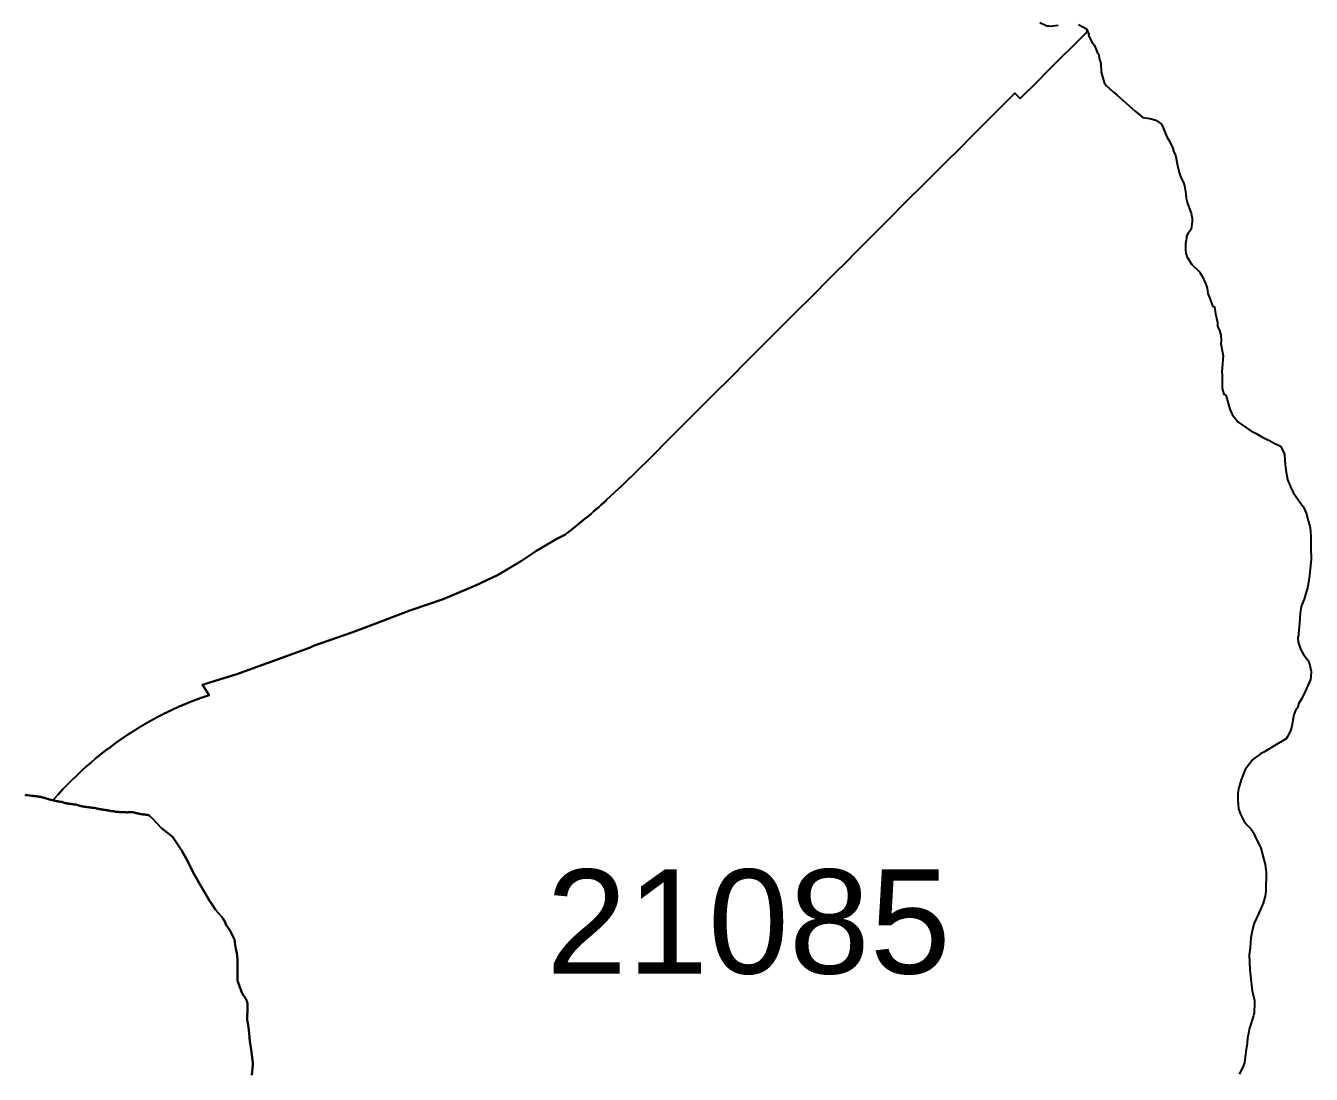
# Model space of a CAD drawing. Header units: inches. Extents: x 1341578 to 1502124, y 557203 to 748561.
# Drawn here: x 1483654 to 1490238, y 634702 to 640071 of the extents above; entities that cross this region are included whole.
import ezdxf
from ezdxf.enums import TextEntityAlignment as Align

# ---------------------------------------------------------------- set-up
doc = ezdxf.new("R2010")
doc.units = ezdxf.units.IN
doc.header["$MEASUREMENT"] = 0
doc.layers.add('Zipcode', color=7, linetype='Continuous')
doc.layers.add('ZipcodeAnno', color=7, linetype='Continuous')
doc.styles.add('Arial', font='arial.ttf')

msp = doc.modelspace()

# ---------------------------------------------------------------- linework, layer by layer
at = {"layer": 'Zipcode'}
for points in [[(1488847.4, 640086.9), (1488884.1, 640070.1), (1488892.8, 640069.7), (1488893, 640069.6), (1488893.4, 640069.4), (1488893.9, 640069.4), (1488899.9, 640069), (1488941.1, 640074.2)], [(1489045.3, 640076.4), (1489087.7, 640054.4), (1489092.9, 640042.4), (1489083.4, 640032.9), (1488886.3, 639836.2), (1488835.3, 639785.2), (1488748, 639697.6), (1488720.5, 639726.2), (1488671.4, 639676.9), (1488569.6, 639574.8), (1488502.9, 639507.8), (1488429.1, 639434.4), (1488376.1, 639381.7), (1488366.5, 639372.1), (1488331.7, 639337.4), (1488305.9, 639311.5), (1488248.5, 639254.2), (1488167.6, 639173.4), (1488068.4, 639073.7), (1487993.9, 638999.3), (1487913.3, 638918.8), (1487846.9, 638852.2), (1487808.5, 638813.8), (1487789.5, 638794.7), (1487735.3, 638740.3), (1487717.6, 638722.6), (1487671.1, 638676.3), (1487610.9, 638616.1), (1487587.9, 638593.3), (1487562.8, 638568.3), (1487497.9, 638503.3), (1487487.3, 638492.6), (1487412.7, 638417.9), (1487399.1, 638404.3), (1487343.9, 638349.3), (1487266.6, 638271.8), (1487255.1, 638260.2), (1487192, 638197.4), (1487123.9, 638128.9), (1487105.7, 638110.7), (1487057.9, 638062.8), (1486938.4, 637943.6), (1486868.8, 637874.1), (1486851.6, 637857), (1486787.3, 637793.2), (1486712, 637720.1), (1486629.2, 637642.7), (1486627.5, 637641), (1486623.3, 637637.3), (1486614.6, 637629.4), (1486601.7, 637617.9), (1486588.8, 637606.4), (1486575.8, 637594.9), (1486562.7, 637583.6), (1486549.6, 637572.3), (1486539.5, 637563.8), (1486529.4, 637555.4), (1486519.4, 637547), (1486509.2, 637538.6), (1486499.1, 637530.3), (1486488.9, 637522), (1486479.9, 637514.8), (1486471.1, 637507.7), (1486462.1, 637500.6), (1486453.2, 637493.5), (1486435.2, 637479.5), (1486426.1, 637472.5), (1486418, 637466.3), (1486374.2, 637444.4), (1486267, 637380.5), (1486259.5, 637375.4), (1486187.8, 637326.8), (1486070.3, 637257.8), (1485957.9, 637204.2), (1485791.9, 637135.1), (1485717.7, 637109.6), (1485620.8, 637076.4), (1485447.1, 637009.9), (1485324.6, 636963.9), (1485127.7, 636896.5), (1485118.4, 636891.4), (1485108.5, 636886), (1485046.7, 636863.6), (1484735.2, 636751), (1484625, 636716.4), (1484560, 636695.9), (1484593.9, 636643.9), (1484558.7, 636631.5), (1484556.9, 636630.9), (1484555.5, 636630.4), (1484554.2, 636629.9), (1484552.4, 636629.3), (1484551.1, 636628.8), (1484549.8, 636628.3), (1484548.4, 636627.9), (1484547.1, 636627.4), (1484545.8, 636626.9), (1484544.4, 636626.4), (1484543.1, 636625.9), (1484541.8, 636625.5), (1484540, 636624.8), (1484538.2, 636624.2), (1484536.9, 636623.7), (1484535.6, 636623.2), (1484534.2, 636622.7), (1484532.9, 636622.2), (1484531.1, 636621.5), (1484529.4, 636620.9), (1484528, 636620.4), (1484526.7, 636619.9), (1484524.9, 636619.2), (1484523.2, 636618.6), (1484521.8, 636618.1), (1484520.5, 636617.6), (1484519.2, 636617.1), (1484517.9, 636616.6), (1484516.1, 636615.9), (1484514.3, 636615.2), (1484512.6, 636614.5), (1484510.8, 636613.8), (1484509.1, 636613.2), (1484507.3, 636612.5), (1484505.5, 636611.8), (1484504.2, 636611.3), (1484502.9, 636610.8), (1484501.6, 636610.2), (1484500.3, 636609.7), (1484498.9, 636609.2), (1484497.6, 636608.7), (1484496.3, 636608.2), (1484495, 636607.6), (1484493.2, 636606.9), (1484491.5, 636606.2), (1484489.7, 636605.5), (1484488.4, 636605), (1484487.1, 636604.5), (1484485.8, 636604), (1484484.5, 636603.4), (1484483.2, 636602.9), (1484481.9, 636602.4), (1484480.5, 636601.8), (1484479.2, 636601.3), (1484477.9, 636600.7), (1484476.6, 636600.2), (1484475.3, 636599.7), (1484474, 636599.1), (1484472.2, 636598.4), (1484470.5, 636597.7), (1484468.8, 636597), (1484467, 636596.2), (1484465.3, 636595.5), (1484463.5, 636594.8), (1484462.2, 636594.2), (1484460.9, 636593.7), (1484459.6, 636593.1), (1484458.3, 636592.6), (1484456.6, 636591.8), (1484454.8, 636591.1), (1484453.1, 636590.3), (1484451.8, 636589.8), (1484450.5, 636589.2), (1484448.8, 636588.5), (1484447, 636587.7), (1484445.3, 636587), (1484443.6, 636586.2), (1484442.3, 636585.6), (1484441, 636585.1), (1484439.2, 636584.3), (1484437.5, 636583.6), (1484435.8, 636582.8), (1484434.5, 636582.2), (1484433.2, 636581.6), (1484431.5, 636580.9), (1484429.8, 636580.1), (1484428.5, 636579.5), (1484427.2, 636578.9), (1484425.4, 636578.2), (1484424.2, 636577.6), (1484422.9, 636577), (1484421.1, 636576.2), (1484419.9, 636575.6), (1484418.6, 636575.1), (1484416.8, 636574.3), (1484415.1, 636573.5), (1484413.4, 636572.7), (1484411.7, 636571.9), (1484410, 636571.1), (1484408.3, 636570.3), (1484407, 636569.7), (1484405.7, 636569.1), (1484404, 636568.3), (1484402.7, 636567.7), (1484401.4, 636567.1), (1484400.1, 636566.5), (1484398.9, 636565.9), (1484397.6, 636565.3), (1484396.3, 636564.7), (1484394.6, 636563.9), (1484392.9, 636563.1), (1484391.6, 636562.5), (1484390.3, 636561.9), (1484388.6, 636561.1), (1484386.9, 636560.2), (1484385.2, 636559.4), (1484383.9, 636558.8), (1484382.7, 636558.2), (1484381.4, 636557.6), (1484380.1, 636556.9), (1484378.4, 636556.1), (1484376.7, 636555.3), (1484375, 636554.5), (1484373.3, 636553.6), (1484372.1, 636553), (1484370.8, 636552.4), (1484369.1, 636551.5), (1484367.8, 636550.9), (1484366.6, 636550.3), (1484364.9, 636549.4), (1484363.2, 636548.6), (1484361.5, 636547.7), (1484360.2, 636547.1), (1484359, 636546.5), (1484357.3, 636545.6), (1484355.6, 636544.8), (1484353.9, 636543.9), (1484352.6, 636543.3), (1484351.4, 636542.6), (1484349.7, 636541.8), (1484348, 636540.9), (1484346.8, 636540.3), (1484345.5, 636539.6), (1484344.2, 636539), (1484343, 636538.3), (1484341.3, 636537.5), (1484339.6, 636536.6), (1484338, 636535.7), (1484336.3, 636534.8), (1484334.6, 636534), (1484332.9, 636533.1), (1484331.3, 636532.2), (1484329.6, 636531.3), (1484327.9, 636530.4), (1484326.3, 636529.6), (1484324.6, 636528.7), (1484322.9, 636527.8), (1484321.3, 636526.9), (1484319.6, 636526), (1484317.9, 636525.1), (1484316.3, 636524.2), (1484315, 636523.5), (1484313.8, 636522.9), (1484312.1, 636522), (1484310.5, 636521.1), (1484308.8, 636520.1), (1484307.1, 636519.2), (1484305.5, 636518.3), (1484304.2, 636517.7), (1484303, 636517), (1484301.8, 636516.3), (1484300.5, 636515.6), (1484298.9, 636514.7), (1484297.2, 636513.8), (1484296, 636513.1), (1484294.8, 636512.4), (1484293.1, 636511.5), (1484291.9, 636510.8), (1484290.6, 636510.1), (1484289, 636509.1), (1484287.3, 636508.2), (1484286.1, 636507.5), (1484284.9, 636506.8), (1484283.2, 636505.9), (1484282, 636505.2), (1484280.8, 636504.5), (1484279.5, 636503.8), (1484278.3, 636503.1), (1484277.1, 636502.4), (1484275.9, 636501.7), (1484274.6, 636501), (1484273.4, 636500.3), (1484271.8, 636499.3), (1484270.1, 636498.4), (1484268.9, 636497.6), (1484267.7, 636496.9), (1484266.1, 636496), (1484264.4, 636495), (1484262.8, 636494.1), (1484261.2, 636493.1), (1484259.5, 636492.2), (1484258.3, 636491.4), (1484257.1, 636490.7), (1484255.5, 636489.8), (1484253.9, 636488.8), (1484252.2, 636487.8), (1484251, 636487.1), (1484249.8, 636486.4), (1484248.2, 636485.4), (1484247, 636484.7), (1484246.3, 636484.3), (1484245.4, 636483.7), (1484244.1, 636483), (1484242.5, 636482), (1484241.3, 636481.2), (1484240.1, 636480.5), (1484238.5, 636479.5), (1484237.3, 636478.8), (1484236.1, 636478), (1484234.9, 636477.3), (1484233.7, 636476.6), (1484232.1, 636475.6), (1484230.4, 636474.6), (1484228.8, 636473.6), (1484227.2, 636472.6), (1484226, 636471.8), (1484224.8, 636471.1), (1484223.6, 636470.3), (1484222.4, 636469.6), (1484220.8, 636468.6), (1484219.6, 636467.8), (1484218.4, 636467.1), (1484217.2, 636466.3), (1484216, 636465.6), (1484214.8, 636464.8), (1484213.6, 636464.1), (1484212, 636463), (1484210.9, 636462.3), (1484209.7, 636461.5), (1484208.5, 636460.8), (1484207.3, 636460), (1484205.7, 636459), (1484204.1, 636458), (1484202.5, 636456.9), (1484200.9, 636455.9), (1484199.3, 636454.9), (1484198.1, 636454.1), (1484197, 636453.3), (1484195.8, 636452.6), (1484194.6, 636451.8), (1484193.4, 636451), (1484192.2, 636450.2), (1484190.6, 636449.2), (1484189.1, 636448.2), (1484186.4, 636446.4), (1484143, 636417.3), (1484116.3, 636398.6), (1484089.8, 636379.2), (1484063.5, 636359.4), (1484037.7, 636339.1), (1484012.2, 636318.4), (1483987.1, 636297.2), (1483962.3, 636275.6), (1483937.9, 636253.6), (1483913.9, 636231.1), (1483890.3, 636208.3), (1483867.1, 636185), (1483844.4, 636161.3), (1483822, 636137.2), (1483800.1, 636112.8), (1483793.3, 636105), (1483790, 636105.7), (1483785.8, 636106.7), (1483781.9, 636107.6), (1483778.3, 636108.5), (1483775.1, 636109.4), (1483772.1, 636110.3), (1483771.6, 636110.4), (1483769.3, 636111.1), (1483766.7, 636112), (1483764.2, 636112.9), (1483761.7, 636113.8), (1483759.1, 636114.6), (1483756.5, 636115.5), (1483753.7, 636116.3), (1483750.8, 636117.1), (1483747.5, 636118), (1483744.1, 636118.8), (1483741, 636119.5), (1483740.5, 636119.6), (1483737, 636120.4), (1483736.8, 636120.5), (1483733.1, 636121.3), (1483729.4, 636122.1), (1483725.9, 636122.8), (1483722.6, 636123.5), (1483719.5, 636124.1), (1483716.8, 636124.6), (1483714.5, 636125), (1483712.9, 636125.3), (1483711.6, 636125.5), (1483710.6, 636125.7), (1483709.6, 636125.8), (1483708.5, 636125.9), (1483707.2, 636126), (1483705.9, 636126.1), (1483705.3, 636126.1), (1483702.9, 636126.4), (1483699.6, 636126.7), (1483695.8, 636127.2), (1483695.4, 636127.2), (1483690.2, 636127.9), (1483684.3, 636128.6), (1483677.9, 636129.3), (1483675.6, 636129.6), (1483671.3, 636130.1), (1483664.7, 636130.9), (1483658.2, 636131.6), (1483656.2, 636131.8), (1483652.2, 636132.3)], [(1484811.8, 634696.9), (1484817.2, 634750), (1484817, 634758.5), (1484810.9, 634818), (1484801.8, 634872.3), (1484796.6, 634929.5), (1484791.7, 634964.2), (1484789.2, 634980.1), (1484789.3, 635045.4), (1484789.4, 635046.6), (1484789.6, 635047.8), (1484789.7, 635049), (1484789.9, 635050.2), (1484790, 635051.5), (1484790.2, 635052.6), (1484790.3, 635053.8), (1484790.4, 635054.9), (1484790.5, 635055.9), (1484790.6, 635056.8), (1484790.6, 635057.6), (1484790.6, 635058.2), (1484790.6, 635058.8), (1484790.6, 635059.4), (1484790.6, 635059.6), (1484790.6, 635059.9), (1484790.6, 635060.3), (1484790.5, 635060.8), (1484790.5, 635061.3), (1484790.4, 635061.9), (1484790.3, 635062.5), (1484790.2, 635063.2), (1484790.1, 635063.9), (1484790, 635064.6), (1484789.9, 635065.4), (1484789.8, 635066.1), (1484789.6, 635066.9), (1484789.5, 635067.7), (1484789.3, 635068.5), (1484789.1, 635069.3), (1484788.9, 635070), (1484788.7, 635070.8), (1484788.4, 635071.6), (1484788.3, 635072), (1484788.2, 635072.4), (1484787.9, 635073.2), (1484787.6, 635074), (1484787.3, 635074.8), (1484787, 635075.6), (1484786.6, 635076.4), (1484786.3, 635077.2), (1484786, 635078), (1484785.7, 635078.8), (1484785.5, 635079.5), (1484785.2, 635080.3), (1484785, 635081), (1484784.8, 635081.7), (1484784.5, 635082.4), (1484784.2, 635083.2), (1484783.8, 635084.1), (1484783.3, 635085), (1484782.9, 635085.8), (1484782.8, 635086), (1484782.1, 635087.2), (1484781.4, 635088.5), (1484780.5, 635089.9), (1484779.6, 635091.4), (1484778.7, 635092.9), (1484777.7, 635094.4), (1484776.7, 635095.8), (1484776.6, 635096.1), (1484775.8, 635097.2), (1484774.9, 635098.5), (1484774.1, 635099.7), (1484773.3, 635100.7), (1484772.6, 635101.6), (1484771.9, 635102.5), (1484771.7, 635102.7), (1484771.2, 635103.3), (1484770.6, 635104), (1484769.9, 635104.7), (1484769.2, 635105.4), (1484768.8, 635106), (1484768.6, 635106.1), (1484767.9, 635106.9), (1484767.3, 635107.6), (1484760.2, 635125.2), (1484756.4, 635135), (1484755.9, 635136.1), (1484751.4, 635147.3), (1484747.4, 635158.9), (1484741.5, 635175.6), (1484741.4, 635175.9), (1484739.2, 635186.8), (1484739.2, 635191.3), (1484739.2, 635191.3), (1484738.9, 635236.7), (1484739.1, 635291.7), (1484735.6, 635324), (1484732.3, 635336.4), (1484729.4, 635353.4), (1484723, 635391.6), (1484698.9, 635439.6), (1484680, 635469.9), (1484676.2, 635481.3), (1484664.8, 635498.4), (1484656.7, 635510.6), (1484627.1, 635543.8), (1484601.7, 635582), (1484599.2, 635584.8), (1484565.4, 635643.6), (1484521.1, 635720.5), (1484475.7, 635806.4), (1484452.2, 635849.1), (1484447.9, 635854), (1484411.8, 635911.2), (1484407.3, 635916.6), (1484395.2, 635926.5), (1484350.5, 635962.8), (1484348, 635963.9), (1484304.7, 636009.4), (1484288.9, 636026), (1484288.3, 636026.3), (1484287.8, 636026.6), (1484287.2, 636026.9), (1484286.6, 636027.2), (1484286.1, 636027.5), (1484285.5, 636027.7), (1484284.9, 636028), (1484284.3, 636028.3), (1484283.7, 636028.6), (1484283, 636028.8), (1484282.3, 636029.1), (1484281.6, 636029.3), (1484281, 636029.5), (1484280.3, 636029.7), (1484279.6, 636030), (1484278.9, 636030.2), (1484278, 636030.4), (1484277.1, 636030.6), (1484276, 636030.8), (1484274.8, 636030.9), (1484273.4, 636031.1), (1484271.9, 636031.2), (1484270.3, 636031.4), (1484268.6, 636031.5), (1484266.8, 636031.6), (1484265, 636031.7), (1484263.1, 636031.9), (1484261.1, 636032), (1484259.2, 636032.2), (1484257.4, 636032.4), (1484255.4, 636032.7), (1484253.4, 636032.9), (1484251.2, 636033.3), (1484249.1, 636033.6), (1484246.9, 636033.9), (1484244.8, 636034.3), (1484242.7, 636034.7), (1484240.8, 636035), (1484239, 636035.3), (1484237.4, 636035.6), (1484236.1, 636035.9), (1484235.1, 636036.1), (1484234.3, 636036.3), (1484233.6, 636036.4), (1484233, 636036.6), (1484232.4, 636036.8), (1484231.6, 636037), (1484230.6, 636037.3), (1484229.3, 636037.6), (1484227.6, 636038), (1484225.5, 636038.5), (1484222.9, 636039.1), (1484219.9, 636039.8), (1484216.8, 636040.6), (1484213.6, 636041.3), (1484210.3, 636042.1), (1484207.2, 636042.8), (1484204.3, 636043.4), (1484201.6, 636043.9), (1484199.5, 636044.3), (1484197.7, 636044.6), (1484196.3, 636044.8), (1484195.2, 636044.9), (1484194.2, 636045), (1484193.4, 636045), (1484192.6, 636044.9), (1484191.9, 636044.9), (1484191.1, 636044.8), (1484190.3, 636044.7), (1484189.2, 636044.6), (1484188.1, 636044.6), (1484187, 636044.4), (1484185.9, 636044.3), (1484184.7, 636044.1), (1484183.6, 636043.9), (1484182.3, 636043.7), (1484181, 636043.6), (1484179.6, 636043.4), (1484178.1, 636043.3), (1484176.4, 636043.3), (1484174.5, 636043.3), (1484172.4, 636043.3), (1484170.2, 636043.4), (1484167.8, 636043.5), (1484165.4, 636043.6), (1484162.9, 636043.7), (1484160.5, 636043.8), (1484158.1, 636043.9), (1484155.7, 636044), (1484153.6, 636044.1), (1484151.5, 636044.2), (1484149.6, 636044.2), (1484147.9, 636044.2), (1484146.1, 636044.2), (1484144.4, 636044.2), (1484142.6, 636044.2), (1484140.7, 636044.2), (1484138.7, 636044.3), (1484136.6, 636044.4), (1484134.2, 636044.6), (1484131.6, 636044.8), (1484128.8, 636045.1), (1484125.9, 636045.4), (1484122.8, 636045.8), (1484119.7, 636046.2), (1484116.5, 636046.7), (1484113.2, 636047.1), (1484109.8, 636047.6), (1484106.5, 636048.1), (1484103.2, 636048.6), (1484099.8, 636049.1), (1484096.3, 636049.6), (1484092.8, 636050.2), (1484089.2, 636050.8), (1484085.6, 636051.4), (1484082, 636052), (1484078.3, 636052.6), (1484074.7, 636053.2), (1484071.1, 636053.8), (1484067.5, 636054.4), (1484064, 636055), (1484060.3, 636055.5), (1484056.6, 636056.1), (1484052.9, 636056.7), (1484049.3, 636057.2), (1484045.6, 636057.8), (1484042.1, 636058.4), (1484038.7, 636058.9), (1484035.5, 636059.5), (1484032.4, 636060.1), (1484029.6, 636060.7), (1484026.9, 636061.3), (1484024.3, 636061.9), (1484021.9, 636062.6), (1484019.5, 636063.2), (1484017.3, 636063.8), (1484015, 636064.4), (1484014.4, 636064.5), (1484012.9, 636064.9), (1484010.7, 636065.4), (1484008.5, 636065.8), (1484006.4, 636066.2), (1484006.3, 636066.2), (1484004.3, 636066.4), (1484002.2, 636066.6), (1484000.1, 636066.8), (1483998.1, 636066.9), (1483996.2, 636067), (1483994.3, 636067.1), (1483992.4, 636067.2), (1483990.6, 636067.4), (1483988.8, 636067.6), (1483987.1, 636067.8), (1483985.6, 636068), (1483984.1, 636068.2), (1483982.7, 636068.4), (1483981.4, 636068.7), (1483980, 636068.9), (1483978.6, 636069.2), (1483978.1, 636069.2), (1483977.1, 636069.4), (1483975.5, 636069.6), (1483973.8, 636069.9), (1483971.9, 636070.1), (1483970, 636070.3), (1483968, 636070.5), (1483965.9, 636070.7), (1483963.8, 636071), (1483961.6, 636071.2), (1483959.4, 636071.4), (1483957.1, 636071.7), (1483954.9, 636072), (1483952.6, 636072.4), (1483950.2, 636072.8), (1483947.7, 636073.3), (1483945, 636073.8), (1483942.4, 636074.4), (1483939.7, 636074.9), (1483937.9, 636075.3), (1483937.1, 636075.5), (1483934.5, 636076.1), (1483932.1, 636076.7), (1483929.8, 636077.3), (1483927.7, 636077.8), (1483925.8, 636078.4), (1483924.1, 636079), (1483922.6, 636079.6), (1483921.1, 636080.2), (1483919.7, 636080.8), (1483918.4, 636081.4), (1483917.1, 636081.9), (1483915.8, 636082.4), (1483914.5, 636082.9), (1483913.1, 636083.2), (1483911.7, 636083.5), (1483910.3, 636083.7), (1483908.8, 636083.8), (1483907.4, 636083.9), (1483906, 636084), (1483904.6, 636084), (1483903.2, 636084), (1483901.8, 636084.1), (1483900.4, 636084.1), (1483899.1, 636084.3), (1483897.8, 636084.4), (1483896.7, 636084.6), (1483895.6, 636084.8), (1483894.5, 636084.9), (1483893.5, 636085.1), (1483892.4, 636085.3), (1483891.1, 636085.6), (1483889.7, 636085.8), (1483888.2, 636086), (1483886.3, 636086.3), (1483884.2, 636086.6), (1483881.7, 636086.9), (1483879, 636087.3), (1483876.1, 636087.6), (1483873.1, 636088), (1483870.2, 636088.4), (1483867.3, 636088.8), (1483864.6, 636089.2), (1483862.2, 636089.5), (1483860.1, 636089.9), (1483858.3, 636090.2), (1483856.7, 636090.5), (1483855.3, 636090.9), (1483854.1, 636091.2), (1483853, 636091.5), (1483852, 636091.8), (1483851.1, 636092.1), (1483850.2, 636092.4), (1483849.3, 636092.7), (1483848.4, 636093.1), (1483847.6, 636093.4), (1483846.8, 636093.8), (1483846.1, 636094.2), (1483845.4, 636094.6), (1483844.8, 636095), (1483844.2, 636095.4), (1483843.7, 636095.8), (1483843, 636096.2), (1483842.4, 636096.5), (1483841.7, 636096.7), (1483841, 636096.9), (1483840.3, 636097), (1483839.6, 636097.1), (1483839, 636097.1), (1483838.3, 636097.1), (1483837.5, 636097.1), (1483836.7, 636097.1), (1483835.8, 636097.2), (1483834.8, 636097.2), (1483833.7, 636097.4), (1483832.5, 636097.5), (1483831.4, 636097.6), (1483830.3, 636097.8), (1483829.1, 636097.9), (1483827.7, 636098.1), (1483826.3, 636098.3), (1483824.6, 636098.6), (1483822.7, 636098.9), (1483820.4, 636099.3), (1483817.9, 636099.8), (1483814.8, 636100.5), (1483811.3, 636101.2), (1483807.3, 636102), (1483803.2, 636102.9), (1483798.8, 636103.8), (1483794.4, 636104.8), (1483793.3, 636105), (1483800.1, 636112.8), (1483822, 636137.2), (1483844.4, 636161.3), (1483867.1, 636185), (1483890.3, 636208.3), (1483913.9, 636231.1), (1483937.9, 636253.6), (1483962.3, 636275.6), (1483987.1, 636297.2), (1484012.2, 636318.4), (1484037.7, 636339.1), (1484063.5, 636359.4), (1484089.8, 636379.2), (1484116.3, 636398.6), (1484143, 636417.3), (1484186.4, 636446.4), (1484189.1, 636448.2), (1484190.6, 636449.2), (1484192.2, 636450.2), (1484193.4, 636451), (1484194.6, 636451.8), (1484195.8, 636452.6), (1484197, 636453.3), (1484198.1, 636454.1), (1484199.3, 636454.9), (1484200.9, 636455.9), (1484202.5, 636456.9), (1484204.1, 636458), (1484205.7, 636459), (1484207.3, 636460), (1484208.5, 636460.8), (1484209.7, 636461.5), (1484210.9, 636462.3), (1484212, 636463), (1484213.6, 636464.1), (1484214.8, 636464.8), (1484216, 636465.6), (1484217.2, 636466.3), (1484218.4, 636467.1), (1484219.6, 636467.8), (1484220.8, 636468.6), (1484222.4, 636469.6), (1484223.6, 636470.3), (1484224.8, 636471.1), (1484226, 636471.8), (1484227.2, 636472.6), (1484228.8, 636473.6), (1484230.4, 636474.6), (1484232.1, 636475.6), (1484233.7, 636476.6), (1484234.9, 636477.3), (1484236.1, 636478), (1484237.3, 636478.8), (1484238.5, 636479.5), (1484240.1, 636480.5), (1484241.3, 636481.2), (1484242.5, 636482), (1484244.1, 636483), (1484245.4, 636483.7), (1484246.3, 636484.3), (1484247, 636484.7), (1484248.2, 636485.4), (1484249.8, 636486.4), (1484251, 636487.1), (1484252.2, 636487.8), (1484253.9, 636488.8), (1484255.5, 636489.8), (1484257.1, 636490.7), (1484258.3, 636491.4), (1484259.5, 636492.2), (1484261.2, 636493.1), (1484262.8, 636494.1), (1484264.4, 636495), (1484266.1, 636496), (1484267.7, 636496.9), (1484268.9, 636497.6), (1484270.1, 636498.4), (1484271.8, 636499.3), (1484273.4, 636500.3), (1484274.6, 636501), (1484275.9, 636501.7), (1484277.1, 636502.4), (1484278.3, 636503.1), (1484279.5, 636503.8), (1484280.8, 636504.5), (1484282, 636505.2), (1484283.2, 636505.9), (1484284.9, 636506.8), (1484286.1, 636507.5), (1484287.3, 636508.2), (1484289, 636509.1), (1484290.6, 636510.1), (1484291.9, 636510.8), (1484293.1, 636511.5), (1484294.8, 636512.4), (1484296, 636513.1), (1484297.2, 636513.8), (1484298.9, 636514.7), (1484300.5, 636515.6), (1484301.8, 636516.3), (1484303, 636517), (1484304.2, 636517.7), (1484305.5, 636518.3), (1484307.1, 636519.2), (1484308.8, 636520.1), (1484310.5, 636521.1), (1484312.1, 636522), (1484313.8, 636522.9), (1484315, 636523.5), (1484316.3, 636524.2), (1484317.9, 636525.1), (1484319.6, 636526), (1484321.3, 636526.9), (1484322.9, 636527.8), (1484324.6, 636528.7), (1484326.3, 636529.6), (1484327.9, 636530.4), (1484329.6, 636531.3), (1484331.3, 636532.2), (1484332.9, 636533.1), (1484334.6, 636534), (1484336.3, 636534.8), (1484338, 636535.7), (1484339.6, 636536.6), (1484341.3, 636537.5), (1484343, 636538.3), (1484344.2, 636539), (1484345.5, 636539.6), (1484346.8, 636540.3), (1484348, 636540.9), (1484349.7, 636541.8), (1484351.4, 636542.6), (1484352.6, 636543.3), (1484353.9, 636543.9), (1484355.6, 636544.8), (1484357.3, 636545.6), (1484359, 636546.5), (1484360.2, 636547.1), (1484361.5, 636547.7), (1484363.2, 636548.6), (1484364.9, 636549.4), (1484366.6, 636550.3), (1484367.8, 636550.9), (1484369.1, 636551.5), (1484370.8, 636552.4), (1484372.1, 636553), (1484373.3, 636553.6), (1484375, 636554.5), (1484376.7, 636555.3), (1484378.4, 636556.1), (1484380.1, 636556.9), (1484381.4, 636557.6), (1484382.7, 636558.2), (1484383.9, 636558.8), (1484385.2, 636559.4), (1484386.9, 636560.2), (1484388.6, 636561.1), (1484390.3, 636561.9), (1484391.6, 636562.5), (1484392.9, 636563.1), (1484394.6, 636563.9), (1484396.3, 636564.7), (1484397.6, 636565.3), (1484398.9, 636565.9), (1484400.1, 636566.5), (1484401.4, 636567.1), (1484402.7, 636567.7), (1484404, 636568.3), (1484405.7, 636569.1), (1484407, 636569.7), (1484408.3, 636570.3), (1484410, 636571.1), (1484411.7, 636571.9), (1484413.4, 636572.7), (1484415.1, 636573.5), (1484416.8, 636574.3), (1484418.6, 636575.1), (1484419.9, 636575.6), (1484421.1, 636576.2), (1484422.9, 636577), (1484424.2, 636577.6), (1484425.4, 636578.2), (1484427.2, 636578.9), (1484428.5, 636579.5), (1484429.8, 636580.1), (1484431.5, 636580.9), (1484433.2, 636581.6), (1484434.5, 636582.2), (1484435.8, 636582.8), (1484437.5, 636583.6), (1484439.2, 636584.3), (1484441, 636585.1), (1484442.3, 636585.6), (1484443.6, 636586.2), (1484445.3, 636587), (1484447, 636587.7), (1484448.8, 636588.5), (1484450.5, 636589.2), (1484451.8, 636589.8), (1484453.1, 636590.3), (1484454.8, 636591.1), (1484456.6, 636591.8), (1484458.3, 636592.6), (1484459.6, 636593.1), (1484460.9, 636593.7), (1484462.2, 636594.2), (1484463.5, 636594.8), (1484465.3, 636595.5), (1484467, 636596.2), (1484468.8, 636597), (1484470.5, 636597.7), (1484472.2, 636598.4), (1484474, 636599.1), (1484475.3, 636599.7), (1484476.6, 636600.2), (1484477.9, 636600.7), (1484479.2, 636601.3), (1484480.5, 636601.8), (1484481.9, 636602.4), (1484483.2, 636602.9), (1484484.5, 636603.4), (1484485.8, 636604), (1484487.1, 636604.5), (1484488.4, 636605), (1484489.7, 636605.5), (1484491.5, 636606.2), (1484493.2, 636606.9), (1484495, 636607.6), (1484496.3, 636608.2), (1484497.6, 636608.7), (1484498.9, 636609.2), (1484500.3, 636609.7), (1484501.6, 636610.2), (1484502.9, 636610.8), (1484504.2, 636611.3), (1484505.5, 636611.8), (1484507.3, 636612.5), (1484509.1, 636613.2), (1484510.8, 636613.8), (1484512.6, 636614.5), (1484514.3, 636615.2), (1484516.1, 636615.9), (1484517.9, 636616.6), (1484519.2, 636617.1), (1484520.5, 636617.6), (1484521.8, 636618.1), (1484523.2, 636618.6), (1484524.9, 636619.2), (1484526.7, 636619.9), (1484528, 636620.4), (1484529.4, 636620.9), (1484531.1, 636621.5), (1484532.9, 636622.2), (1484534.2, 636622.7), (1484535.6, 636623.2), (1484536.9, 636623.7), (1484538.2, 636624.2), (1484540, 636624.8), (1484541.8, 636625.5), (1484543.1, 636625.9), (1484544.4, 636626.4), (1484545.8, 636626.9), (1484547.1, 636627.4), (1484548.4, 636627.9), (1484549.8, 636628.3), (1484551.1, 636628.8), (1484552.4, 636629.3), (1484554.2, 636629.9), (1484555.5, 636630.4), (1484556.9, 636630.9), (1484558.7, 636631.5), (1484593.9, 636643.9), (1484560, 636695.9), (1484625, 636716.4), (1484735.2, 636751), (1485046.7, 636863.6), (1485108.5, 636886), (1485118.4, 636891.4), (1485127.7, 636896.5), (1485324.6, 636963.9), (1485447.1, 637009.9), (1485620.8, 637076.4), (1485717.7, 637109.6), (1485791.9, 637135.1), (1485957.9, 637204.2), (1486070.3, 637257.8), (1486187.8, 637326.8), (1486259.5, 637375.4), (1486267, 637380.5), (1486374.2, 637444.4), (1486418, 637466.3), (1486426.1, 637472.5), (1486435.2, 637479.5), (1486453.2, 637493.5), (1486462.1, 637500.6), (1486471.1, 637507.7), (1486479.9, 637514.8), (1486488.9, 637522), (1486499.1, 637530.3), (1486509.2, 637538.6), (1486519.4, 637547), (1486529.4, 637555.4), (1486539.5, 637563.8), (1486549.6, 637572.3), (1486562.7, 637583.6), (1486575.8, 637594.9), (1486588.8, 637606.4), (1486601.7, 637617.9), (1486614.6, 637629.4), (1486623.3, 637637.3), (1486627.5, 637641), (1486629.2, 637642.7), (1486712, 637720.1), (1486787.3, 637793.2), (1486851.6, 637857), (1486868.8, 637874.1), (1486938.4, 637943.6), (1487057.9, 638062.8), (1487105.7, 638110.7), (1487123.9, 638128.9), (1487192, 638197.4), (1487255.1, 638260.2), (1487266.6, 638271.8), (1487343.9, 638349.3), (1487399.1, 638404.3), (1487412.7, 638417.9), (1487487.3, 638492.6), (1487497.9, 638503.3), (1487562.8, 638568.3), (1487587.9, 638593.3), (1487610.9, 638616.1), (1487671.1, 638676.3), (1487717.6, 638722.6), (1487735.3, 638740.3), (1487789.5, 638794.7), (1487808.5, 638813.8), (1487846.9, 638852.2), (1487913.3, 638918.8), (1487993.9, 638999.3), (1488068.4, 639073.7), (1488167.6, 639173.4), (1488248.5, 639254.2), (1488305.9, 639311.5), (1488331.7, 639337.4), (1488366.5, 639372.1), (1488376.1, 639381.7), (1488429.1, 639434.4), (1488502.9, 639507.8), (1488569.6, 639574.8), (1488671.4, 639676.9), (1488720.5, 639726.2), (1488748, 639697.6), (1488835.3, 639785.2), (1488886.3, 639836.2), (1489083.4, 640032.9), (1489092.9, 640042.4), (1489087.7, 640054.4), (1489087.8, 640054.4), (1489099.6, 640027.4), (1489097.8, 640020.9), (1489098.9, 640017.9), (1489116.8, 639984.1), (1489127.4, 639969.2), (1489141.9, 639935.5), (1489149.7, 639923), (1489151.9, 639902.6), (1489156.4, 639888.4), (1489156.6, 639888.2), (1489159.9, 639877.9), (1489161.8, 639832.1), (1489177.6, 639779.3), (1489187.8, 639764.8), (1489224, 639732.6), (1489224.1, 639732.4), (1489243.9, 639714.8), (1489335.7, 639633.6), (1489375.2, 639600.2), (1489410.7, 639596.1), (1489441.8, 639587.7), (1489468.9, 639569), (1489476.4, 639557.2), (1489498.6, 639502.6), (1489512.2, 639479.3), (1489526.6, 639447.6), (1489532.8, 639431.1), (1489533.2, 639426.4), (1489543.4, 639408.6), (1489552.3, 639354.5), (1489561.3, 639318.7), (1489570.1, 639292.8), (1489583.3, 639267.5), (1489588.9, 639250.8), (1489596.3, 639210.8), (1489597.8, 639187.4), (1489604.4, 639159.8), (1489623.3, 639111.5), (1489628.2, 639083.7), (1489628.9, 639067), (1489622.4, 639028.4), (1489616.6, 639018.6), (1489607.7, 639009.4), (1489601.9, 639000.3), (1489599.3, 638991.6), (1489599.8, 638980.5), (1489594.2, 638956.5), (1489593.3, 638924), (1489595.2, 638906.4), (1489601.2, 638889.4), (1489610.4, 638871.9), (1489625.8, 638848.5), (1489663.9, 638811.9), (1489664.1, 638811.7), (1489666.1, 638809.8), (1489667.7, 638807.1), (1489667.9, 638806.8), (1489679.2, 638789), (1489698.2, 638748.2), (1489704.2, 638726.4), (1489707.9, 638699.7), (1489719.1, 638674.9), (1489734.4, 638634), (1489743.3, 638631.9), (1489748.1, 638594.9), (1489758.2, 638550.6), (1489758.7, 638532.7), (1489767.8, 638510.9), (1489774.9, 638485.7), (1489776.4, 638458.9), (1489774.8, 638441.5), (1489786.2, 638380.2), (1489779.4, 638299.7), (1489782.1, 638281.1), (1489782.3, 638213.2), (1489789.7, 638183.6), (1489798.9, 638181.4), (1489802.3, 638174.4), (1489820.4, 638106.8), (1489832.9, 638080), (1489861.4, 638043), (1489928.3, 637996.2), (1489955.2, 637983.5), (1489996.1, 637959.5), (1490024.8, 637947.9), (1490048.8, 637933.3), (1490080.7, 637918.4), (1490098.4, 637885.5), (1490100.6, 637874.3), (1490103.7, 637822.3), (1490108.7, 637785.3), (1490116.4, 637748), (1490130.9, 637710.1), (1490145.2, 637680.3), (1490184.1, 637625), (1490196.7, 637608.9), (1490199.4, 637602.8), (1490213.1, 637571.6), (1490221.4, 637536.5), (1490230, 637508.9), (1490230.1, 637508.7), (1490232.9, 637499.8), (1490236.7, 637459.7), (1490236.2, 637394.6), (1490238.2, 637341.6), (1490229.2, 637254.1), (1490219.8, 637199.5), (1490201.1, 637134.4), (1490187.4, 637102.4), (1490184.1, 637085.3), (1490180.9, 637064.1), (1490178.4, 637009.6), (1490172.6, 636960.8), (1490172.6, 636948.1), (1490168.6, 636938.2), (1490171.2, 636915.3), (1490185.4, 636875.3), (1490198.1, 636851.6), (1490221.8, 636820.4), (1490231.1, 636797.1), (1490237.3, 636764.2), (1490236.6, 636737.9), (1490233.6, 636724.1), (1490206.8, 636662.4), (1490189.4, 636625.4), (1490175.2, 636601.6), (1490167.2, 636578.1), (1490157.9, 636564.5), (1490150.4, 636548.1), (1490146.3, 636534.4), (1490137.7, 636485), (1490131.7, 636460.4), (1490114.6, 636427.4), (1490110.1, 636419.5), (1490068.6, 636396), (1489995.6, 636351.7), (1489978.4, 636343.4), (1489939.6, 636313.7), (1489900.4, 636262.8), (1489878.6, 636209.6), (1489866.1, 636164.5), (1489862.6, 636139.3), (1489862.1, 636105.4), (1489866.2, 636060.5), (1489874.2, 636037.8), (1489892.2, 636000), (1489908.6, 635978.7), (1489929.7, 635957.3), (1489940.3, 635941.4), (1489949.8, 635923.4), (1489979.7, 635859.5), (1490002.3, 635775.7), (1490006.9, 635737), (1490005.8, 635639.5), (1490002.4, 635614.6), (1489991.1, 635578), (1489969.2, 635527.1), (1489945.7, 635475.1), (1489938.1, 635451.4), (1489928.1, 635400.7), (1489924.4, 635349.7), (1489920.7, 635314.6), (1489922.9, 635236.9), (1489936.1, 635130.3), (1489947.2, 635079.7), (1489947.4, 635068.9), (1489945.4, 635017.7), (1489942.1, 635001.7), (1489920.2, 634933.3), (1489917.6, 634918.8), (1489911.6, 634887.6), (1489909.6, 634861.4), (1489902.3, 634819.2), (1489895.7, 634761), (1489886.6, 634735.5), (1489869.3, 634702)], [(1483652.2, 636132.3), (1483656.2, 636131.8), (1483658.2, 636131.6), (1483664.7, 636130.9), (1483671.3, 636130.1), (1483675.6, 636129.6), (1483677.9, 636129.3), (1483684.3, 636128.6), (1483690.2, 636127.9), (1483695.4, 636127.2), (1483695.8, 636127.2), (1483699.6, 636126.7), (1483702.9, 636126.4), (1483705.3, 636126.1), (1483705.9, 636126.1), (1483707.2, 636126), (1483708.5, 636125.9), (1483709.6, 636125.8), (1483710.6, 636125.7), (1483711.6, 636125.5), (1483712.9, 636125.3), (1483714.5, 636125), (1483716.8, 636124.6), (1483719.5, 636124.1), (1483722.6, 636123.5), (1483725.9, 636122.8), (1483729.4, 636122.1), (1483733.1, 636121.3), (1483736.8, 636120.5), (1483737, 636120.4), (1483740.5, 636119.6), (1483741, 636119.5), (1483744.1, 636118.8), (1483747.5, 636118), (1483750.8, 636117.1), (1483753.7, 636116.3), (1483756.5, 636115.5), (1483759.1, 636114.6), (1483761.7, 636113.8), (1483764.2, 636112.9), (1483766.7, 636112), (1483769.3, 636111.1), (1483771.6, 636110.4), (1483772.1, 636110.3), (1483775.1, 636109.4), (1483778.3, 636108.5), (1483781.9, 636107.6), (1483785.8, 636106.7), (1483790, 636105.7), (1483793.3, 636105), (1483794.4, 636104.8), (1483798.8, 636103.8), (1483803.2, 636102.9), (1483807.3, 636102), (1483811.3, 636101.2), (1483814.8, 636100.5), (1483817.9, 636099.8), (1483820.4, 636099.3), (1483822.7, 636098.9), (1483824.6, 636098.6), (1483826.3, 636098.3), (1483827.7, 636098.1), (1483829.1, 636097.9), (1483830.3, 636097.8), (1483831.4, 636097.6), (1483832.5, 636097.5), (1483833.7, 636097.4), (1483834.8, 636097.2), (1483835.8, 636097.2), (1483836.7, 636097.1), (1483837.5, 636097.1), (1483838.3, 636097.1), (1483839, 636097.1), (1483839.6, 636097.1), (1483840.3, 636097), (1483841, 636096.9), (1483841.7, 636096.7), (1483842.4, 636096.5), (1483843, 636096.2), (1483843.7, 636095.8), (1483844.2, 636095.4), (1483844.8, 636095), (1483845.4, 636094.6), (1483846.1, 636094.2), (1483846.8, 636093.8), (1483847.6, 636093.4), (1483848.4, 636093.1), (1483849.3, 636092.7), (1483850.2, 636092.4), (1483851.1, 636092.1), (1483852, 636091.8), (1483853, 636091.5), (1483854.1, 636091.2), (1483855.3, 636090.9), (1483856.7, 636090.5), (1483858.3, 636090.2), (1483860.1, 636089.9), (1483862.2, 636089.5), (1483864.6, 636089.2), (1483867.3, 636088.8), (1483870.2, 636088.4), (1483873.1, 636088), (1483876.1, 636087.6), (1483879, 636087.3), (1483881.7, 636086.9), (1483884.2, 636086.6), (1483886.3, 636086.3), (1483888.2, 636086), (1483889.7, 636085.8), (1483891.1, 636085.6), (1483892.4, 636085.3), (1483893.5, 636085.1), (1483894.5, 636084.9), (1483895.6, 636084.8), (1483896.7, 636084.6), (1483897.8, 636084.4), (1483899.1, 636084.3), (1483900.4, 636084.1), (1483901.8, 636084.1), (1483903.2, 636084), (1483904.6, 636084), (1483906, 636084), (1483907.4, 636083.9), (1483908.8, 636083.8), (1483910.3, 636083.7), (1483911.7, 636083.5), (1483913.1, 636083.2), (1483914.5, 636082.9), (1483915.8, 636082.4), (1483917.1, 636081.9), (1483918.4, 636081.4), (1483919.7, 636080.8), (1483921.1, 636080.2), (1483922.6, 636079.6), (1483924.1, 636079), (1483925.8, 636078.4), (1483927.7, 636077.8), (1483929.8, 636077.3), (1483932.1, 636076.7), (1483934.5, 636076.1), (1483937.1, 636075.5), (1483937.9, 636075.3), (1483939.7, 636074.9), (1483942.4, 636074.4), (1483945, 636073.8), (1483947.7, 636073.3), (1483950.2, 636072.8), (1483952.6, 636072.4), (1483954.9, 636072), (1483957.1, 636071.7), (1483959.4, 636071.4), (1483961.6, 636071.2), (1483963.8, 636071), (1483965.9, 636070.7), (1483968, 636070.5), (1483970, 636070.3), (1483971.9, 636070.1), (1483973.8, 636069.9), (1483975.5, 636069.6), (1483977.1, 636069.4), (1483978.1, 636069.2), (1483978.6, 636069.2), (1483980, 636068.9), (1483981.4, 636068.7), (1483982.7, 636068.4), (1483984.1, 636068.2), (1483985.6, 636068), (1483987.1, 636067.8), (1483988.8, 636067.6), (1483990.6, 636067.4), (1483992.4, 636067.2), (1483994.3, 636067.1), (1483996.2, 636067), (1483998.1, 636066.9), (1484000.1, 636066.8), (1484002.2, 636066.6), (1484004.3, 636066.4), (1484006.3, 636066.2), (1484006.4, 636066.2), (1484008.5, 636065.8), (1484010.7, 636065.4), (1484012.9, 636064.9), (1484014.4, 636064.5), (1484015, 636064.4), (1484017.3, 636063.8), (1484019.5, 636063.2), (1484021.9, 636062.6), (1484024.3, 636061.9), (1484026.9, 636061.3), (1484029.6, 636060.7), (1484032.4, 636060.1), (1484035.5, 636059.5), (1484038.7, 636058.9), (1484042.1, 636058.4), (1484045.6, 636057.8), (1484049.3, 636057.2), (1484052.9, 636056.7), (1484056.6, 636056.1), (1484060.3, 636055.5), (1484064, 636055), (1484067.5, 636054.4), (1484071.1, 636053.8), (1484074.7, 636053.2), (1484078.3, 636052.6), (1484082, 636052), (1484085.6, 636051.4), (1484089.2, 636050.8), (1484092.8, 636050.2), (1484096.3, 636049.6), (1484099.8, 636049.1), (1484103.2, 636048.6), (1484106.5, 636048.1), (1484109.8, 636047.6), (1484113.2, 636047.1), (1484116.5, 636046.7), (1484119.7, 636046.2), (1484122.8, 636045.8), (1484125.9, 636045.4), (1484128.8, 636045.1), (1484131.6, 636044.8), (1484134.2, 636044.6), (1484136.6, 636044.4), (1484138.7, 636044.3), (1484140.7, 636044.2), (1484142.6, 636044.2), (1484144.4, 636044.2), (1484146.1, 636044.2), (1484147.9, 636044.2), (1484149.6, 636044.2), (1484151.5, 636044.2), (1484153.6, 636044.1), (1484155.7, 636044), (1484158.1, 636043.9), (1484160.5, 636043.8), (1484162.9, 636043.7), (1484165.4, 636043.6), (1484167.8, 636043.5), (1484170.2, 636043.4), (1484172.4, 636043.3), (1484174.5, 636043.3), (1484176.4, 636043.3), (1484178.1, 636043.3), (1484179.6, 636043.4), (1484181, 636043.6), (1484182.3, 636043.7), (1484183.6, 636043.9), (1484184.7, 636044.1), (1484185.9, 636044.3), (1484187, 636044.4), (1484188.1, 636044.6), (1484189.2, 636044.6), (1484190.3, 636044.7), (1484191.1, 636044.8), (1484191.9, 636044.9), (1484192.6, 636044.9), (1484193.4, 636045), (1484194.2, 636045), (1484195.2, 636044.9), (1484196.3, 636044.8), (1484197.7, 636044.6), (1484199.5, 636044.3), (1484201.6, 636043.9), (1484204.3, 636043.4), (1484207.2, 636042.8), (1484210.3, 636042.1), (1484213.6, 636041.3), (1484216.8, 636040.6), (1484219.9, 636039.8), (1484222.9, 636039.1), (1484225.5, 636038.5), (1484227.6, 636038), (1484229.3, 636037.6), (1484230.6, 636037.3), (1484231.6, 636037), (1484232.4, 636036.8), (1484233, 636036.6), (1484233.6, 636036.4), (1484234.3, 636036.3), (1484235.1, 636036.1), (1484236.1, 636035.9), (1484237.4, 636035.6), (1484239, 636035.3), (1484240.8, 636035), (1484242.7, 636034.7), (1484244.8, 636034.3), (1484246.9, 636033.9), (1484249.1, 636033.6), (1484251.2, 636033.3), (1484253.4, 636032.9), (1484255.4, 636032.7), (1484257.4, 636032.4), (1484259.2, 636032.2), (1484261.1, 636032), (1484263.1, 636031.9), (1484265, 636031.7), (1484266.8, 636031.6), (1484268.6, 636031.5), (1484270.3, 636031.4), (1484271.9, 636031.2), (1484273.4, 636031.1), (1484274.8, 636030.9), (1484276, 636030.8), (1484277.1, 636030.6), (1484278, 636030.4), (1484278.9, 636030.2), (1484279.6, 636030), (1484280.3, 636029.7), (1484281, 636029.5), (1484281.6, 636029.3), (1484282.3, 636029.1), (1484283, 636028.8), (1484283.7, 636028.6), (1484284.3, 636028.3), (1484284.9, 636028), (1484285.5, 636027.7), (1484286.1, 636027.5), (1484286.6, 636027.2), (1484287.2, 636026.9), (1484287.8, 636026.6), (1484288.3, 636026.3), (1484288.9, 636026), (1484304.7, 636009.4), (1484348, 635963.9), (1484350.5, 635962.8), (1484395.2, 635926.5), (1484407.3, 635916.6), (1484411.8, 635911.2), (1484447.9, 635854), (1484452.2, 635849.1), (1484475.7, 635806.4), (1484521.1, 635720.5), (1484565.4, 635643.6), (1484599.2, 635584.8), (1484601.7, 635582), (1484627.1, 635543.8), (1484656.7, 635510.6), (1484664.8, 635498.4), (1484676.2, 635481.3), (1484680, 635469.9), (1484698.9, 635439.6), (1484723, 635391.6), (1484729.4, 635353.4), (1484732.3, 635336.4), (1484735.6, 635324), (1484739.1, 635291.7), (1484738.9, 635236.7), (1484739.2, 635191.3), (1484739.2, 635191.3), (1484739.2, 635186.8), (1484741.4, 635175.9), (1484741.5, 635175.6), (1484747.4, 635158.9), (1484751.4, 635147.3), (1484755.9, 635136.1), (1484756.4, 635135), (1484760.2, 635125.2), (1484767.3, 635107.6), (1484767.9, 635106.9), (1484768.6, 635106.1), (1484768.8, 635106), (1484769.2, 635105.4), (1484769.9, 635104.7), (1484770.6, 635104), (1484771.2, 635103.3), (1484771.7, 635102.7), (1484771.9, 635102.5), (1484772.6, 635101.6), (1484773.3, 635100.7), (1484774.1, 635099.7), (1484774.9, 635098.5), (1484775.8, 635097.2), (1484776.6, 635096.1), (1484776.7, 635095.8), (1484777.7, 635094.4), (1484778.7, 635092.9), (1484779.6, 635091.4), (1484780.5, 635089.9), (1484781.4, 635088.5), (1484782.1, 635087.2), (1484782.8, 635086), (1484782.9, 635085.8), (1484783.3, 635085), (1484783.8, 635084.1), (1484784.2, 635083.2), (1484784.5, 635082.4), (1484784.8, 635081.7), (1484785, 635081), (1484785.2, 635080.3), (1484785.5, 635079.5), (1484785.7, 635078.8), (1484786, 635078), (1484786.3, 635077.2), (1484786.6, 635076.4), (1484787, 635075.6), (1484787.3, 635074.8), (1484787.6, 635074), (1484787.9, 635073.2), (1484788.2, 635072.4), (1484788.3, 635072), (1484788.4, 635071.6), (1484788.7, 635070.8), (1484788.9, 635070), (1484789.1, 635069.3), (1484789.3, 635068.5), (1484789.5, 635067.7), (1484789.6, 635066.9), (1484789.8, 635066.1), (1484789.9, 635065.4), (1484790, 635064.6), (1484790.1, 635063.9), (1484790.2, 635063.2), (1484790.3, 635062.5), (1484790.4, 635061.9), (1484790.5, 635061.3), (1484790.5, 635060.8), (1484790.6, 635060.3), (1484790.6, 635059.9), (1484790.6, 635059.6), (1484790.6, 635059.4), (1484790.6, 635058.8), (1484790.6, 635058.2), (1484790.6, 635057.6), (1484790.6, 635056.8), (1484790.5, 635055.9), (1484790.4, 635054.9), (1484790.3, 635053.8), (1484790.2, 635052.6), (1484790, 635051.5), (1484789.9, 635050.2), (1484789.7, 635049), (1484789.6, 635047.8), (1484789.4, 635046.6), (1484789.3, 635045.4), (1484789.2, 634980.1), (1484791.7, 634964.2), (1484796.6, 634929.5), (1484801.8, 634872.3), (1484810.9, 634818), (1484817, 634758.5), (1484817.2, 634750), (1484811.8, 634696.9)]]:
    msp.add_lwpolyline(points, dxfattribs=at)

# ---------------------------------------------------------------- texts
at = {"layer": 'ZipcodeAnno', "color": 18, "style": 'Arial'}
msp.add_text('21085', height=533.33, dxfattribs=at).set_placement((1487355.7, 635057.7), align=Align.BOTTOM_CENTER)

doc.saveas('drawing.dxf')
